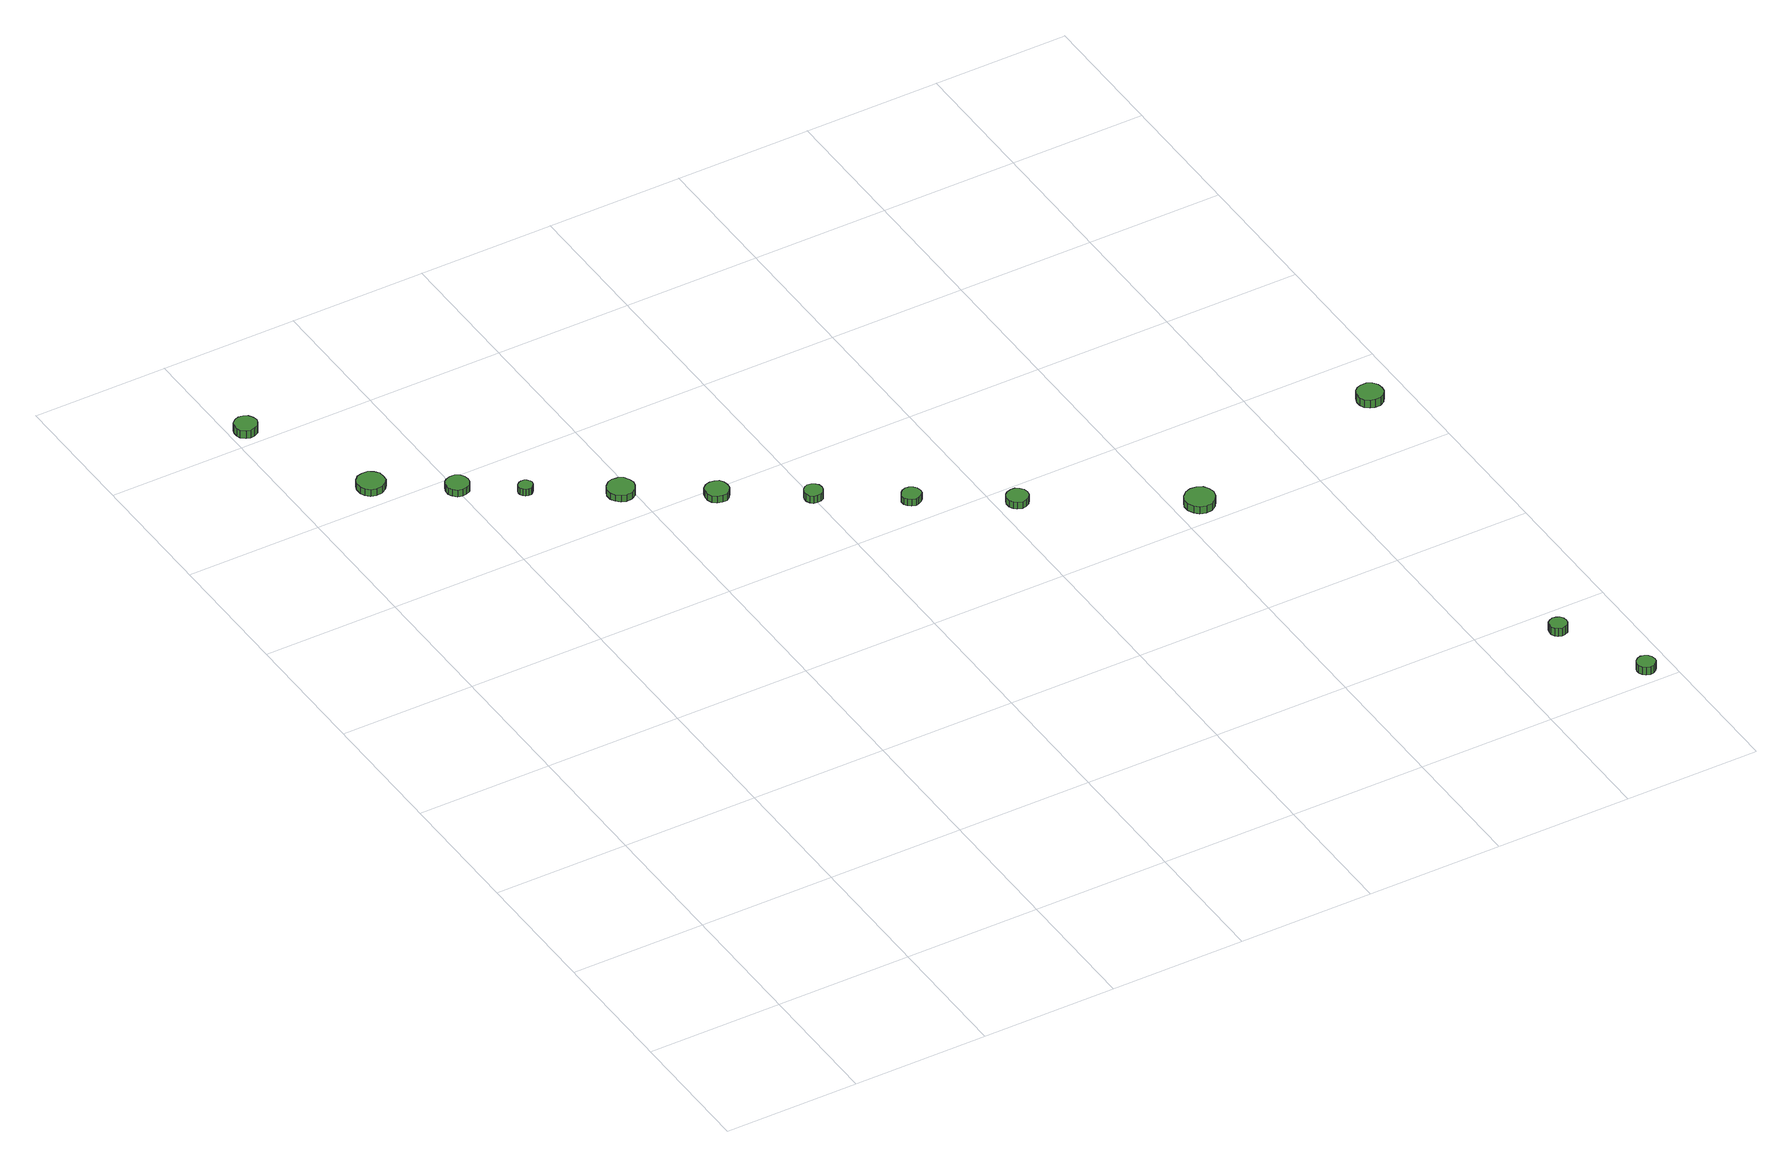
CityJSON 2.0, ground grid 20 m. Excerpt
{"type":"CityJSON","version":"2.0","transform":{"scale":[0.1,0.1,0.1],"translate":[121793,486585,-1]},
"CityObjects":{
"tree1":{"type":"SolitaryVegetationObject","attributes":{"function":"something"},"geometry":[{"type":"MultiSurface","lod":"1","boundaries":[[[0,1,2,3,4,5,6,7,8,9,10,11,12,13,14]],[[15,16,17,18,19,20,21,22,23,24,25,26,27,28,29]],[[0,29,28,1]],[[1,28,27,2]],[[2,27,26,3]],[[3,26,25,4]],[[4,25,24,5]],[[5,24,23,6]],[[6,23,22,7]],[[7,22,21,8]],[[8,21,20,9]],[[9,20,19,10]],[[10,19,18,11]],[[11,18,17,12]],[[12,17,16,13]],[[13,16,15,14]],[[14,15,29,0]]]}]},
"tree2":{"type":"SolitaryVegetationObject","attributes":{"function":"something"},"geometry":[{"type":"MultiSurface","lod":"1","boundaries":[[[30,31,32,33,34,35,36,37,38,39,40,41,42,43,44]],[[45,46,47,48,49,50,51,52,53,54,55,56,57,58,59]],[[30,59,58,31]],[[31,58,57,32]],[[32,57,56,33]],[[33,56,55,34]],[[34,55,54,35]],[[35,54,53,36]],[[36,53,52,37]],[[37,52,51,38]],[[38,51,50,39]],[[39,50,49,40]],[[40,49,48,41]],[[41,48,47,42]],[[42,47,46,43]],[[43,46,45,44]],[[44,45,59,30]]]}]},
"tree3":{"type":"SolitaryVegetationObject","attributes":{"function":"something"},"geometry":[{"type":"MultiSurface","lod":"1","boundaries":[[[60,61,62,63,64,65,66,67,68,69,70,71,72,73,74]],[[75,76,77,78,79,80,81,82,83,84,85,86,87,88,89]],[[60,89,88,61]],[[61,88,87,62]],[[62,87,86,63]],[[63,86,85,64]],[[64,85,84,65]],[[65,84,83,66]],[[66,83,82,67]],[[67,82,81,68]],[[68,81,80,69]],[[69,80,79,70]],[[70,79,78,71]],[[71,78,77,72]],[[72,77,76,73]],[[73,76,75,74]],[[74,75,89,60]]]}]},
"tree4":{"type":"SolitaryVegetationObject","attributes":{"function":"something"},"geometry":[{"type":"MultiSurface","lod":"1","boundaries":[[[90,91,92,93,94,95,96,97,98,99,100,101,102,103,104]],[[105,106,107,108,109,110,111,112,113,114,115,116,117,118,119]],[[90,119,118,91]],[[91,118,117,92]],[[92,117,116,93]],[[93,116,115,94]],[[94,115,114,95]],[[95,114,113,96]],[[96,113,112,97]],[[97,112,111,98]],[[98,111,110,99]],[[99,110,109,100]],[[100,109,108,101]],[[101,108,107,102]],[[102,107,106,103]],[[103,106,105,104]],[[104,105,119,90]]]}]},
"tree5":{"type":"SolitaryVegetationObject","attributes":{"function":"something"},"geometry":[{"type":"MultiSurface","lod":"1","boundaries":[[[120,121,122,123,124,125,126,127,128,129,130,131,132,133,134]],[[135,136,137,138,139,140,141,142,143,144,145,146,147,148,149]],[[120,149,148,121]],[[121,148,147,122]],[[122,147,146,123]],[[123,146,145,124]],[[124,145,144,125]],[[125,144,143,126]],[[126,143,142,127]],[[127,142,141,128]],[[128,141,140,129]],[[129,140,139,130]],[[130,139,138,131]],[[131,138,137,132]],[[132,137,136,133]],[[133,136,135,134]],[[134,135,149,120]]]}]},
"tree6":{"type":"SolitaryVegetationObject","attributes":{"function":"something"},"geometry":[{"type":"MultiSurface","lod":"1","boundaries":[[[150,151,152,153,154,155,156,157,158,159,160,161,162,163,164]],[[165,166,167,168,169,170,171,172,173,174,175,176,177,178,179]],[[150,179,178,151]],[[151,178,177,152]],[[152,177,176,153]],[[153,176,175,154]],[[154,175,174,155]],[[155,174,173,156]],[[156,173,172,157]],[[157,172,171,158]],[[158,171,170,159]],[[159,170,169,160]],[[160,169,168,161]],[[161,168,167,162]],[[162,167,166,163]],[[163,166,165,164]],[[164,165,179,150]]]}]},
"tree7":{"type":"SolitaryVegetationObject","attributes":{"function":"something"},"geometry":[{"type":"MultiSurface","lod":"1","boundaries":[[[180,181,182,183,184,185,186,187,188,189,190,191,192,193,194]],[[195,196,197,198,199,200,201,202,203,204,205,206,207,208,209]],[[180,209,208,181]],[[181,208,207,182]],[[182,207,206,183]],[[183,206,205,184]],[[184,205,204,185]],[[185,204,203,186]],[[186,203,202,187]],[[187,202,201,188]],[[188,201,200,189]],[[189,200,199,190]],[[190,199,198,191]],[[191,198,197,192]],[[192,197,196,193]],[[193,196,195,194]],[[194,195,209,180]]]}]},
"tree8":{"type":"SolitaryVegetationObject","attributes":{"function":"something"},"geometry":[{"type":"MultiSurface","lod":"1","boundaries":[[[210,211,212,213,214,215,216,217,218,219,220,221,222,223,224]],[[225,226,227,228,229,230,231,232,233,234,235,236,237,238,239]],[[210,239,238,211]],[[211,238,237,212]],[[212,237,236,213]],[[213,236,235,214]],[[214,235,234,215]],[[215,234,233,216]],[[216,233,232,217]],[[217,232,231,218]],[[218,231,230,219]],[[219,230,229,220]],[[220,229,228,221]],[[221,228,227,222]],[[222,227,226,223]],[[223,226,225,224]],[[224,225,239,210]]]}]},
"tree9":{"type":"SolitaryVegetationObject","attributes":{"function":"something"},"geometry":[{"type":"MultiSurface","lod":"1","boundaries":[[[240,241,242,243,244,245,246,247,248,249,250,251,252,253,254]],[[255,256,257,258,259,260,261,262,263,264,265,266,267,268,269]],[[240,269,268,241]],[[241,268,267,242]],[[242,267,266,243]],[[243,266,265,244]],[[244,265,264,245]],[[245,264,263,246]],[[246,263,262,247]],[[247,262,261,248]],[[248,261,260,249]],[[249,260,259,250]],[[250,259,258,251]],[[251,258,257,252]],[[252,257,256,253]],[[253,256,255,254]],[[254,255,269,240]]]}]},
"tree10":{"type":"SolitaryVegetationObject","attributes":{"function":"something"},"geometry":[{"type":"MultiSurface","lod":"1","boundaries":[[[270,271,272,273,274,275,276,277,278,279,280,281,282,283,284]],[[285,286,287,288,289,290,291,292,293,294,295,296,297,298,299]],[[270,299,298,271]],[[271,298,297,272]],[[272,297,296,273]],[[273,296,295,274]],[[274,295,294,275]],[[275,294,293,276]],[[276,293,292,277]],[[277,292,291,278]],[[278,291,290,279]],[[279,290,289,280]],[[280,289,288,281]],[[281,288,287,282]],[[282,287,286,283]],[[283,286,285,284]],[[284,285,299,270]]]}]},
"tree11":{"type":"SolitaryVegetationObject","attributes":{"function":"something"},"geometry":[{"type":"MultiSurface","lod":"1","boundaries":[[[300,301,302,303,304,305,306,307,308,309,310,311,312,313,314]],[[315,316,317,318,319,320,321,322,323,324,325,326,327,328,329]],[[300,329,328,301]],[[301,328,327,302]],[[302,327,326,303]],[[303,326,325,304]],[[304,325,324,305]],[[305,324,323,306]],[[306,323,322,307]],[[307,322,321,308]],[[308,321,320,309]],[[309,320,319,310]],[[310,319,318,311]],[[311,318,317,312]],[[312,317,316,313]],[[313,316,315,314]],[[314,315,329,300]]]}]},
"tree12":{"type":"SolitaryVegetationObject","attributes":{"function":"something"},"geometry":[{"type":"MultiSurface","lod":"1","boundaries":[[[330,331,332,333,334,335,336,337,338,339,340,341,342,343,344]],[[345,346,347,348,349,350,351,352,353,354,355,356,357,358,359]],[[330,359,358,331]],[[331,358,357,332]],[[332,357,356,333]],[[333,356,355,334]],[[334,355,354,335]],[[335,354,353,336]],[[336,353,352,337]],[[337,352,351,338]],[[338,351,350,339]],[[339,350,349,340]],[[340,349,348,341]],[[341,348,347,342]],[[342,347,346,343]],[[343,346,345,344]],[[344,345,359,330]]]}]},
"tree13":{"type":"SolitaryVegetationObject","attributes":{"function":"something"},"geometry":[{"type":"MultiSurface","lod":"1","boundaries":[[[360,361,362,363,364,365,366,367,368,369,370,371,372,373,374]],[[375,376,377,378,379,380,381,382,383,384,385,386,387,388,389]],[[360,389,388,361]],[[361,388,387,362]],[[362,387,386,363]],[[363,386,385,364]],[[364,385,384,365]],[[365,384,383,366]],[[366,383,382,367]],[[367,382,381,368]],[[368,381,380,369]],[[369,380,379,370]],[[370,379,378,371]],[[371,378,377,372]],[[372,377,376,373]],[[373,376,375,374]],[[374,375,389,360]]]}]}
},
"vertices":[
[41,1428,20],[39,1435,20],[35,1441,20],[29,1444,20],[22,1445,20],[16,1443,20],[10,1438,20],[8,1432,20],[8,1425,20],[10,1419,20],[16,1414,20],[22,1412,20],[29,1413,20],[35,1416,20],[39,1422,20],[39,1422,7],[35,1416,7],[29,1413,7],[22,1412,7],[16,1414,7],[10,1419,7],[8,1425,7],[8,1432,7],[10,1438,7],[16,1443,7],[22,1445,7],[29,1444,7],[35,1441,7],[39,1435,7],[41,1428,7],
[124,1238,19],[123,1246,19],[118,1252,19],[111,1257,19],[102,1257,19],[94,1255,19],[88,1249,19],[85,1242,19],[85,1233,19],[88,1226,19],[94,1220,19],[102,1218,19],[111,1219,19],[118,1223,19],[123,1229,19],[123,1229,8],[118,1223,8],[111,1219,8],[102,1218,8],[94,1220,8],[88,1226,8],[85,1233,8],[85,1242,8],[88,1249,8],[94,1255,8],[102,1257,8],[111,1257,8],[118,1252,8],[123,1246,8],[124,1238,8],
[218,1175,19],[217,1181,19],[213,1187,19],[207,1191,19],[200,1191,19],[193,1189,19],[188,1185,19],[185,1178,19],[185,1171,19],[188,1165,19],[193,1160,19],[200,1158,19],[207,1159,19],[213,1162,19],[217,1168,19],[217,1168,8],[213,1162,8],[207,1159,8],[200,1158,8],[193,1160,8],[188,1165,8],[185,1171,8],[185,1178,8],[188,1185,8],[193,1189,8],[200,1191,8],[207,1191,8],[213,1187,8],[217,1181,8],[218,1175,8],
[288,1124,19],[287,1128,19],[284,1132,19],[281,1134,19],[276,1134,19],[272,1133,19],[269,1130,19],[267,1126,19],[267,1122,19],[269,1118,19],[272,1115,19],[276,1114,19],[281,1114,19],[284,1116,19],[287,1120,19],[287,1120,8],[284,1116,8],[281,1114,8],[276,1114,8],[272,1115,8],[269,1118,8],[267,1122,8],[267,1126,8],[269,1130,8],[272,1133,8],[276,1134,8],[281,1134,8],[284,1132,8],[287,1128,8],[288,1124,8],
[404,1055,19],[402,1063,19],[398,1070,19],[391,1074,19],[382,1075,19],[375,1073,19],[369,1067,19],[365,1060,19],[365,1051,19],[369,1044,19],[375,1038,19],[382,1036,19],[391,1037,19],[398,1041,19],[402,1047,19],[402,1047,8],[398,1041,8],[391,1037,8],[382,1036,8],[375,1038,8],[369,1044,8],[365,1051,8],[365,1060,8],[369,1067,8],[375,1073,8],[382,1075,8],[391,1074,8],[398,1070,8],[402,1063,8],[404,1055,8],
[509,986,19],[508,993,19],[504,999,19],[498,1002,19],[491,1003,19],[484,1001,19],[478,996,19],[476,989,19],[476,982,19],[478,976,19],[484,971,19],[491,969,19],[498,969,19],[504,973,19],[508,979,19],[508,979,8],[504,973,8],[498,969,8],[491,969,8],[484,971,8],[478,976,8],[476,982,8],[476,989,8],[478,996,8],[484,1001,8],[491,1003,8],[498,1002,8],[504,999,8],[508,993,8],[509,986,8],
[614,916,20],[613,922,20],[610,926,20],[605,929,20],[599,930,20],[594,928,20],[590,924,20],[588,919,20],[588,913,20],[590,908,20],[594,904,20],[599,903,20],[605,903,20],[610,906,20],[613,911,20],[613,911,8],[610,906,8],[605,903,8],[599,903,8],[594,904,8],[590,908,8],[588,913,8],[588,919,8],[590,924,8],[594,928,8],[599,930,8],[605,929,8],[610,926,8],[613,922,8],[614,916,8],
[724,844,19],[723,850,19],[719,854,19],[714,857,19],[709,858,19],[703,856,19],[699,852,19],[696,847,19],[696,841,19],[699,836,19],[703,832,19],[709,830,19],[714,831,19],[719,834,19],[723,838,19],[723,838,8],[719,834,8],[714,831,8],[709,830,8],[703,832,8],[699,836,8],[696,841,8],[696,847,8],[699,852,8],[703,856,8],[709,858,8],[714,857,8],[719,854,8],[723,850,8],[724,844,8],
[845,768,19],[844,774,19],[840,779,19],[834,783,19],[828,783,19],[821,781,19],[817,777,19],[814,771,19],[814,764,19],[817,758,19],[821,754,19],[828,752,19],[834,753,19],[840,756,19],[844,761,19],[844,761,8],[840,756,8],[834,753,8],[828,752,8],[821,754,8],[817,758,8],[814,764,8],[814,771,8],[817,777,8],[821,781,8],[828,783,8],[834,783,8],[840,779,8],[844,774,8],[845,768,8],
[1054,633,26],[1052,642,26],[1047,649,26],[1039,653,26],[1030,654,26],[1021,651,26],[1015,645,26],[1011,637,26],[1011,628,26],[1015,620,26],[1021,614,26],[1030,611,26],[1039,612,26],[1047,617,26],[1052,624,26],[1052,624,14],[1047,617,14],[1039,612,14],[1030,611,14],[1021,614,14],[1015,620,14],[1011,628,14],[1011,637,14],[1015,645,14],[1021,651,14],[1030,654,14],[1039,653,14],[1047,649,14],[1052,642,14],[1054,633,14],
[1312,147,32],[1311,152,32],[1308,157,32],[1303,159,32],[1298,160,32],[1293,158,32],[1289,155,32],[1287,150,32],[1287,144,32],[1289,139,32],[1293,136,32],[1298,134,32],[1303,135,32],[1308,137,32],[1311,142,32],[1311,142,19],[1308,137,19],[1303,135,19],[1298,134,19],[1293,136,19],[1289,139,19],[1287,144,19],[1287,150,19],[1289,155,19],[1293,158,19],[1298,160,19],[1303,159,19],[1308,157,19],[1311,152,19],[1312,147,19],
[1372,17,30],[1371,23,30],[1368,27,30],[1363,30,30],[1358,31,30],[1352,29,30],[1348,25,30],[1346,20,30],[1346,15,30],[1348,10,30],[1352,6,30],[1358,4,30],[1363,5,30],[1368,8,30],[1371,12,30],[1371,12,17],[1368,8,17],[1363,5,17],[1358,4,17],[1352,6,17],[1348,10,17],[1346,15,17],[1346,20,17],[1348,25,17],[1352,29,17],[1358,31,17],[1363,30,17],[1368,27,17],[1371,23,17],[1372,17,17],
[1360,707,29],[1359,715,29],[1354,722,29],[1347,726,29],[1339,726,29],[1332,724,29],[1326,719,29],[1323,711,29],[1323,703,29],[1326,696,29],[1332,691,29],[1339,689,29],[1347,689,29],[1354,693,29],[1359,700,29],[1359,700,16],[1354,693,16],[1347,689,16],[1339,689,16],[1332,691,16],[1326,696,16],[1323,703,16],[1323,711,16],[1326,719,16],[1332,724,16],[1339,726,16],[1347,726,16],[1354,722,16],[1359,715,16],[1360,707,16]
]}
